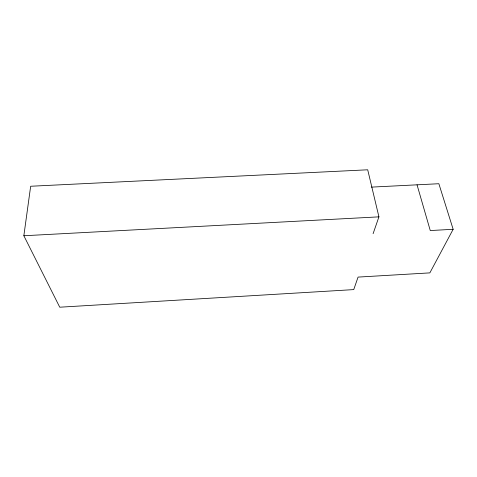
<?xml version="1.0" encoding="UTF-8"?>
<svg xmlns="http://www.w3.org/2000/svg" width="477" height="477" viewBox="0 0 477 477"><rect width="100%" height="100%" fill="white"/><g stroke="black" fill="none" stroke-linecap="round" stroke-linejoin="round"><path stroke-width="0.72" d="M371.41 187.121L438.858 183.723L453.15 229.294L429.855 272.88L358.066 277.095L353.737 289.605L59.75 307.206L23.85 235.751L30.665 186.251L367.707 169.794L378.929 216.85L373.103 233.682M453.15 229.294L430.266 230.552L417.041 184.82M23.85 235.751L378.929 216.85"/></g></svg>
